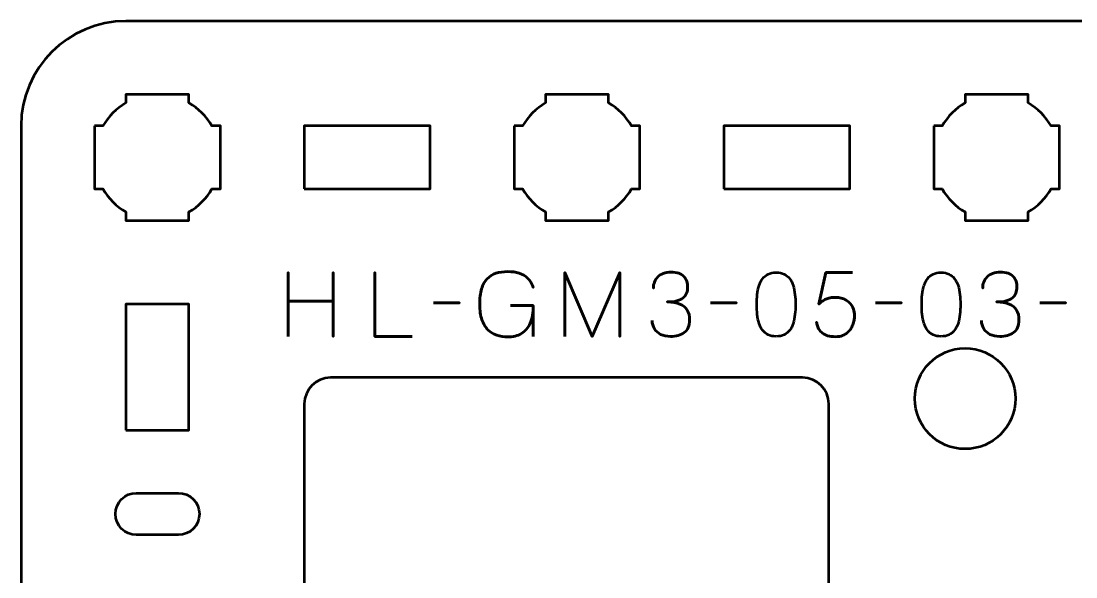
# Model space of a CAD drawing. Header units: centimetres. Extents: x -15.15 to -5.85, y -17.5 to -12.2.
# Drawn here: x -15.15 to -10.12, y -14.85 to -12.2 of the extents above; entities that cross this region are included whole.
import ezdxf

# ---------------------------------------------------------------- set-up
doc = ezdxf.new("R2010")
doc.units = ezdxf.units.CM
doc.header["$MEASUREMENT"] = 0
doc.layers.add('Layer 1', color=7, linetype='Continuous')

msp = doc.modelspace()

# ---------------------------------------------------------------- linework, layer by layer
at = {"layer": 'Layer 1', "lineweight": 53}
for points in [[(-13.8, -12.99998), (-13.2, -12.99998), (-13.2, -12.69998), (-13.8, -12.69998), (-13.8, -12.99998)], [(-11.8, -12.99998), (-11.2, -12.99998), (-11.2, -12.69998), (-11.8, -12.69998), (-11.8, -12.99998)], [(-14.65, -14.14998), (-14.35, -14.14998), (-14.35, -13.54998), (-14.65, -13.54998), (-14.65, -14.14998)]]:
    msp.add_lwpolyline(points, close=True, dxfattribs=at)
msp.add_ellipse((-10.65004, -13.99998), major_axis=(0, 0.24), ratio=1, dxfattribs=at)
for points, knots in [([(-15.15, -16.99998), (-15.15, -16.99998), (-15.15, -12.69998), (-15.15, -12.69998), (-15.15, -12.69998), (-15.15, -12.42389), (-14.92609, -12.19998), (-14.65, -12.19998), (-14.65, -12.19998), (-14.65, -12.19998), (-6.35, -12.19998), (-6.35, -12.19998), (-6.35, -12.19998), (-6.07391, -12.19998), (-5.85, -12.42389), (-5.85, -12.69998), (-5.85, -12.69998), (-5.85, -12.69998), (-5.85, -16.99998), (-5.85, -16.99998), (-5.85, -16.99998), (-5.85, -17.27607), (-6.07391, -17.49998), (-6.35, -17.49998), (-6.35, -17.49998), (-6.35, -17.49998), (-14.65, -17.49998), (-14.65, -17.49998), (-14.65, -17.49998), (-14.92609, -17.49998), (-15.15, -17.27607), (-15.15, -16.99998)], [0, 0, 0, 0, 0.125, 0.125, 0.125, 0.125, 0.25, 0.25, 0.25, 0.25, 0.375, 0.375, 0.375, 0.375, 0.5, 0.5, 0.5, 0.5, 0.625, 0.625, 0.625, 0.625, 0.75, 0.75, 0.75, 0.75, 0.875, 0.875, 0.875, 0.875, 1, 1, 1, 1]), ([(-14.8, -12.69998), (-14.8, -12.69998), (-14.75985, -12.69998), (-14.75985, -12.69998), (-14.75985, -12.69998), (-14.7335, -12.65445), (-14.69553, -12.61648), (-14.65, -12.59013), (-14.65, -12.59013), (-14.65, -12.59013), (-14.65, -12.54998), (-14.65, -12.54998), (-14.65, -12.54998), (-14.65, -12.54998), (-14.5, -12.54998), (-14.5, -12.54998), (-14.5, -12.54998), (-14.5, -12.54998), (-14.35, -12.54998), (-14.35, -12.54998), (-14.35, -12.54998), (-14.35, -12.54998), (-14.35, -12.59013), (-14.35, -12.59013), (-14.35, -12.59013), (-14.30447, -12.61648), (-14.2665, -12.65445), (-14.24015, -12.69998), (-14.24015, -12.69998), (-14.24015, -12.69998), (-14.2, -12.69998), (-14.2, -12.69998), (-14.2, -12.69998), (-14.2, -12.69998), (-14.2, -12.84998), (-14.2, -12.84998), (-14.2, -12.84998), (-14.2, -12.84998), (-14.2, -12.99998), (-14.2, -12.99998), (-14.2, -12.99998), (-14.2, -12.99998), (-14.24015, -12.99998), (-14.24015, -12.99998), (-14.24015, -12.99998), (-14.2665, -13.04551), (-14.30447, -13.08348), (-14.35, -13.10983), (-14.35, -13.10983), (-14.35, -13.10983), (-14.35, -13.14998), (-14.35, -13.14998), (-14.35, -13.14998), (-14.35, -13.14998), (-14.5, -13.14998), (-14.5, -13.14998), (-14.5, -13.14998), (-14.5, -13.14998), (-14.65, -13.14998), (-14.65, -13.14998), (-14.65, -13.14998), (-14.65, -13.14998), (-14.65, -13.10983), (-14.65, -13.10983), (-14.65, -13.10983), (-14.69553, -13.08348), (-14.7335, -13.04551), (-14.75985, -12.99998), (-14.75985, -12.99998), (-14.75985, -12.99998), (-14.8, -12.99998), (-14.8, -12.99998), (-14.8, -12.99998), (-14.8, -12.99998), (-14.8, -12.84998), (-14.8, -12.84998), (-14.8, -12.84998), (-14.8, -12.84998), (-14.8, -12.69998), (-14.8, -12.69998)], [0, 0, 0, 0, 0.05, 0.05, 0.05, 0.05, 0.1, 0.1, 0.1, 0.1, 0.15, 0.15, 0.15, 0.15, 0.2, 0.2, 0.2, 0.2, 0.25, 0.25, 0.25, 0.25, 0.3, 0.3, 0.3, 0.3, 0.35, 0.35, 0.35, 0.35, 0.4, 0.4, 0.4, 0.4, 0.45, 0.45, 0.45, 0.45, 0.5, 0.5, 0.5, 0.5, 0.55, 0.55, 0.55, 0.55, 0.6, 0.6, 0.6, 0.6, 0.65, 0.65, 0.65, 0.65, 0.7, 0.7, 0.7, 0.7, 0.75, 0.75, 0.75, 0.75, 0.8, 0.8, 0.8, 0.8, 0.85, 0.85, 0.85, 0.85, 0.9, 0.9, 0.9, 0.9, 0.95, 0.95, 0.95, 0.95, 1, 1, 1, 1]), ([(-12.8, -12.69998), (-12.8, -12.69998), (-12.75985, -12.69998), (-12.75985, -12.69998), (-12.75985, -12.69998), (-12.7335, -12.65445), (-12.69553, -12.61648), (-12.65, -12.59013), (-12.65, -12.59013), (-12.65, -12.59013), (-12.65, -12.54998), (-12.65, -12.54998), (-12.65, -12.54998), (-12.65, -12.54998), (-12.5, -12.54998), (-12.5, -12.54998), (-12.5, -12.54998), (-12.5, -12.54998), (-12.35, -12.54998), (-12.35, -12.54998), (-12.35, -12.54998), (-12.35, -12.54998), (-12.35, -12.59013), (-12.35, -12.59013), (-12.35, -12.59013), (-12.30447, -12.61648), (-12.2665, -12.65445), (-12.24015, -12.69998), (-12.24015, -12.69998), (-12.24015, -12.69998), (-12.2, -12.69998), (-12.2, -12.69998), (-12.2, -12.69998), (-12.2, -12.69998), (-12.2, -12.84998), (-12.2, -12.84998), (-12.2, -12.84998), (-12.2, -12.84998), (-12.2, -12.99998), (-12.2, -12.99998), (-12.2, -12.99998), (-12.2, -12.99998), (-12.24015, -12.99998), (-12.24015, -12.99998), (-12.24015, -12.99998), (-12.2665, -13.04551), (-12.30447, -13.08348), (-12.35, -13.10983), (-12.35, -13.10983), (-12.35, -13.10983), (-12.35, -13.14998), (-12.35, -13.14998), (-12.35, -13.14998), (-12.35, -13.14998), (-12.5, -13.14998), (-12.5, -13.14998), (-12.5, -13.14998), (-12.5, -13.14998), (-12.65, -13.14998), (-12.65, -13.14998), (-12.65, -13.14998), (-12.65, -13.14998), (-12.65, -13.10983), (-12.65, -13.10983), (-12.65, -13.10983), (-12.69553, -13.08348), (-12.7335, -13.04551), (-12.75985, -12.99998), (-12.75985, -12.99998), (-12.75985, -12.99998), (-12.8, -12.99998), (-12.8, -12.99998), (-12.8, -12.99998), (-12.8, -12.99998), (-12.8, -12.84998), (-12.8, -12.84998), (-12.8, -12.84998), (-12.8, -12.84998), (-12.8, -12.69998), (-12.8, -12.69998)], [0, 0, 0, 0, 0.05, 0.05, 0.05, 0.05, 0.1, 0.1, 0.1, 0.1, 0.15, 0.15, 0.15, 0.15, 0.2, 0.2, 0.2, 0.2, 0.25, 0.25, 0.25, 0.25, 0.3, 0.3, 0.3, 0.3, 0.35, 0.35, 0.35, 0.35, 0.4, 0.4, 0.4, 0.4, 0.45, 0.45, 0.45, 0.45, 0.5, 0.5, 0.5, 0.5, 0.55, 0.55, 0.55, 0.55, 0.6, 0.6, 0.6, 0.6, 0.65, 0.65, 0.65, 0.65, 0.7, 0.7, 0.7, 0.7, 0.75, 0.75, 0.75, 0.75, 0.8, 0.8, 0.8, 0.8, 0.85, 0.85, 0.85, 0.85, 0.9, 0.9, 0.9, 0.9, 0.95, 0.95, 0.95, 0.95, 1, 1, 1, 1]), ([(-10.8, -12.69998), (-10.8, -12.69998), (-10.75985, -12.69998), (-10.75985, -12.69998), (-10.75985, -12.69998), (-10.7335, -12.65445), (-10.69553, -12.61648), (-10.65, -12.59013), (-10.65, -12.59013), (-10.65, -12.59013), (-10.65, -12.54998), (-10.65, -12.54998), (-10.65, -12.54998), (-10.65, -12.54998), (-10.5, -12.54998), (-10.5, -12.54998), (-10.5, -12.54998), (-10.5, -12.54998), (-10.35, -12.54998), (-10.35, -12.54998), (-10.35, -12.54998), (-10.35, -12.54998), (-10.35, -12.59013), (-10.35, -12.59013), (-10.35, -12.59013), (-10.30447, -12.61648), (-10.2665, -12.65445), (-10.24015, -12.69998), (-10.24015, -12.69998), (-10.24015, -12.69998), (-10.2, -12.69998), (-10.2, -12.69998), (-10.2, -12.69998), (-10.2, -12.69998), (-10.2, -12.84998), (-10.2, -12.84998), (-10.2, -12.84998), (-10.2, -12.84998), (-10.2, -12.99998), (-10.2, -12.99998), (-10.2, -12.99998), (-10.2, -12.99998), (-10.24015, -12.99998), (-10.24015, -12.99998), (-10.24015, -12.99998), (-10.2665, -13.04551), (-10.30447, -13.08348), (-10.35, -13.10983), (-10.35, -13.10983), (-10.35, -13.10983), (-10.35, -13.14998), (-10.35, -13.14998), (-10.35, -13.14998), (-10.35, -13.14998), (-10.5, -13.14998), (-10.5, -13.14998), (-10.5, -13.14998), (-10.5, -13.14998), (-10.65, -13.14998), (-10.65, -13.14998), (-10.65, -13.14998), (-10.65, -13.14998), (-10.65, -13.10983), (-10.65, -13.10983), (-10.65, -13.10983), (-10.69553, -13.08348), (-10.7335, -13.04551), (-10.75985, -12.99998), (-10.75985, -12.99998), (-10.75985, -12.99998), (-10.8, -12.99998), (-10.8, -12.99998), (-10.8, -12.99998), (-10.8, -12.99998), (-10.8, -12.84998), (-10.8, -12.84998), (-10.8, -12.84998), (-10.8, -12.84998), (-10.8, -12.69998), (-10.8, -12.69998)], [0, 0, 0, 0, 0.05, 0.05, 0.05, 0.05, 0.1, 0.1, 0.1, 0.1, 0.15, 0.15, 0.15, 0.15, 0.2, 0.2, 0.2, 0.2, 0.25, 0.25, 0.25, 0.25, 0.3, 0.3, 0.3, 0.3, 0.35, 0.35, 0.35, 0.35, 0.4, 0.4, 0.4, 0.4, 0.45, 0.45, 0.45, 0.45, 0.5, 0.5, 0.5, 0.5, 0.55, 0.55, 0.55, 0.55, 0.6, 0.6, 0.6, 0.6, 0.65, 0.65, 0.65, 0.65, 0.7, 0.7, 0.7, 0.7, 0.75, 0.75, 0.75, 0.75, 0.8, 0.8, 0.8, 0.8, 0.85, 0.85, 0.85, 0.85, 0.9, 0.9, 0.9, 0.9, 0.95, 0.95, 0.95, 0.95, 1, 1, 1, 1]), ([(-13.8, -15.67498), (-13.8, -15.67498), (-13.8, -14.02498), (-13.8, -14.02498), (-13.8, -14.02498), (-13.8, -13.95596), (-13.74402, -13.89998), (-13.675, -13.89998), (-13.675, -13.89998), (-13.675, -13.89998), (-11.425, -13.89998), (-11.425, -13.89998), (-11.425, -13.89998), (-11.35598, -13.89998), (-11.3, -13.95596), (-11.3, -14.02498), (-11.3, -14.02498), (-11.3, -14.02498), (-11.3, -15.67498), (-11.3, -15.67498), (-11.3, -15.67498), (-11.3, -15.744), (-11.35598, -15.79998), (-11.425, -15.79998), (-11.425, -15.79998), (-11.425, -15.79998), (-13.675, -15.79998), (-13.675, -15.79998), (-13.675, -15.79998), (-13.74402, -15.79998), (-13.8, -15.744), (-13.8, -15.67498)], [0, 0, 0, 0, 0.125, 0.125, 0.125, 0.125, 0.25, 0.25, 0.25, 0.25, 0.375, 0.375, 0.375, 0.375, 0.5, 0.5, 0.5, 0.5, 0.625, 0.625, 0.625, 0.625, 0.75, 0.75, 0.75, 0.75, 0.875, 0.875, 0.875, 0.875, 1, 1, 1, 1]), ([(-14.4, -14.64998), (-14.34478, -14.64998), (-14.3, -14.6052), (-14.3, -14.54999), (-14.3, -14.54999), (-14.3, -14.49477), (-14.34478, -14.44998), (-14.4, -14.44998), (-14.4, -14.44998), (-14.4, -14.44998), (-14.6, -14.44998), (-14.6, -14.44998), (-14.6, -14.44998), (-14.65521, -14.44998), (-14.7, -14.49477), (-14.7, -14.54999), (-14.7, -14.54999), (-14.7, -14.6052), (-14.65521, -14.64998), (-14.6, -14.64998), (-14.6, -14.64998), (-14.6, -14.64998), (-14.4, -14.64998), (-14.4, -14.64998)], [0, 0, 0, 0, 0.1666667, 0.1666667, 0.1666667, 0.1666667, 0.3333333, 0.3333333, 0.3333333, 0.3333333, 0.5, 0.5, 0.5, 0.5, 0.6666667, 0.6666667, 0.6666667, 0.6666667, 0.8333333, 0.8333333, 0.8333333, 0.8333333, 1, 1, 1, 1])]:
    msp.add_open_spline(points, degree=3, knots=knots, dxfattribs=at)
at = {"layer": 'Layer 1', "color": 5, "lineweight": 53}
for points, knots in [([(-13.87758, -13.70344), (-13.87758, -13.70344), (-13.87758, -13.53453), (-13.87758, -13.53453), (-13.87758, -13.53453), (-13.87758, -13.53453), (-13.66211, -13.53453), (-13.66211, -13.53453), (-13.66211, -13.53453), (-13.66211, -13.53453), (-13.66211, -13.70344), (-13.66211, -13.70344), (-13.66211, -13.70344), (-13.66211, -13.70344), (-13.66211, -13.39864), (-13.66211, -13.39864), (-13.66211, -13.39864), (-13.66211, -13.39864), (-13.66211, -13.53453), (-13.66211, -13.53453), (-13.66211, -13.53453), (-13.66211, -13.53453), (-13.87758, -13.53453), (-13.87758, -13.53453), (-13.87758, -13.53453), (-13.87758, -13.53453), (-13.87758, -13.39864), (-13.87758, -13.39864), (-13.87758, -13.39864), (-13.87758, -13.39864), (-13.87758, -13.70344), (-13.87758, -13.70344)], [0, 0, 0, 0, 0.125, 0.125, 0.125, 0.125, 0.25, 0.25, 0.25, 0.25, 0.375, 0.375, 0.375, 0.375, 0.5, 0.5, 0.5, 0.5, 0.625, 0.625, 0.625, 0.625, 0.75, 0.75, 0.75, 0.75, 0.875, 0.875, 0.875, 0.875, 1, 1, 1, 1]), ([(-13.28619, -13.70344), (-13.28619, -13.70344), (-13.46441, -13.70344), (-13.46441, -13.70344), (-13.46441, -13.70344), (-13.46441, -13.70344), (-13.46441, -13.39822), (-13.46441, -13.39822), (-13.46441, -13.39822), (-13.46441, -13.39822), (-13.46441, -13.70344), (-13.46441, -13.70344), (-13.46441, -13.70344), (-13.46441, -13.70344), (-13.28619, -13.70344), (-13.28619, -13.70344)], [0, 0, 0, 0, 0.25, 0.25, 0.25, 0.25, 0.5, 0.5, 0.5, 0.5, 0.75, 0.75, 0.75, 0.75, 1, 1, 1, 1]), ([(-12.81714, -13.55527), (-12.81714, -13.55527), (-12.70835, -13.55527), (-12.70835, -13.55527), (-12.70835, -13.55527), (-12.70849, -13.58992), (-12.71343, -13.61835), (-12.72331, -13.6405), (-12.72331, -13.6405), (-12.73318, -13.66273), (-12.74715, -13.6791), (-12.76536, -13.68975), (-12.76536, -13.68975), (-12.78356, -13.70034), (-12.80515, -13.70563), (-12.83027, -13.70556), (-12.83027, -13.70556), (-12.84911, -13.70563), (-12.8666, -13.70302), (-12.88276, -13.69758), (-12.88276, -13.69758), (-12.89892, -13.69222), (-12.9131, -13.68347), (-12.92524, -13.67141), (-12.92524, -13.67141), (-12.93737, -13.65934), (-12.9469, -13.6434), (-12.95367, -13.62357), (-12.95367, -13.62357), (-12.96044, -13.60375), (-12.9639, -13.5794), (-12.96404, -13.55062), (-12.96404, -13.55062), (-12.96397, -13.52169), (-12.96094, -13.49728), (-12.95494, -13.47724), (-12.95494, -13.47724), (-12.94887, -13.45727), (-12.94012, -13.44119), (-12.92855, -13.42898), (-12.92855, -13.42898), (-12.91705, -13.41685), (-12.90301, -13.40803), (-12.8865, -13.40252), (-12.8865, -13.40252), (-12.86999, -13.39702), (-12.85129, -13.39434), (-12.83027, -13.39441), (-12.83027, -13.39441), (-12.8103, -13.39434), (-12.79238, -13.39681), (-12.77643, -13.40182), (-12.77643, -13.40182), (-12.76049, -13.40683), (-12.7468, -13.41487), (-12.73537, -13.42595), (-12.73537, -13.42595), (-12.72387, -13.43702), (-12.71491, -13.45163), (-12.70835, -13.46976), (-12.70835, -13.46976), (-12.71491, -13.45163), (-12.72387, -13.43702), (-12.73537, -13.42595), (-12.73537, -13.42595), (-12.7468, -13.41487), (-12.76049, -13.40683), (-12.77643, -13.40182), (-12.77643, -13.40182), (-12.79238, -13.39681), (-12.8103, -13.39434), (-12.83027, -13.39441), (-12.83027, -13.39441), (-12.85129, -13.39434), (-12.86999, -13.39702), (-12.8865, -13.40252), (-12.8865, -13.40252), (-12.90301, -13.40803), (-12.91705, -13.41685), (-12.92855, -13.42898), (-12.92855, -13.42898), (-12.94012, -13.44119), (-12.94887, -13.45727), (-12.95494, -13.47724), (-12.95494, -13.47724), (-12.96094, -13.49728), (-12.96397, -13.52169), (-12.96404, -13.55062), (-12.96404, -13.55062), (-12.9639, -13.5794), (-12.96044, -13.60375), (-12.95367, -13.62357), (-12.95367, -13.62357), (-12.9469, -13.6434), (-12.93737, -13.65934), (-12.92524, -13.67141), (-12.92524, -13.67141), (-12.9131, -13.68347), (-12.89892, -13.69222), (-12.88276, -13.69758), (-12.88276, -13.69758), (-12.8666, -13.70302), (-12.84911, -13.70563), (-12.83027, -13.70556), (-12.83027, -13.70556), (-12.80515, -13.70563), (-12.78356, -13.70034), (-12.76536, -13.68975), (-12.76536, -13.68975), (-12.74715, -13.6791), (-12.73318, -13.66273), (-12.72331, -13.6405), (-12.72331, -13.6405), (-12.71343, -13.61835), (-12.70849, -13.58992), (-12.70835, -13.55527), (-12.70835, -13.55527), (-12.70835, -13.55527), (-12.81714, -13.55527), (-12.81714, -13.55527)], [0, 0, 0, 0, 0.0333333, 0.0333333, 0.0333333, 0.0333333, 0.0666667, 0.0666667, 0.0666667, 0.0666667, 0.1, 0.1, 0.1, 0.1, 0.1333333, 0.1333333, 0.1333333, 0.1333333, 0.1666667, 0.1666667, 0.1666667, 0.1666667, 0.2, 0.2, 0.2, 0.2, 0.2333333, 0.2333333, 0.2333333, 0.2333333, 0.2666667, 0.2666667, 0.2666667, 0.2666667, 0.3, 0.3, 0.3, 0.3, 0.3333333, 0.3333333, 0.3333333, 0.3333333, 0.3666667, 0.3666667, 0.3666667, 0.3666667, 0.4, 0.4, 0.4, 0.4, 0.4333333, 0.4333333, 0.4333333, 0.4333333, 0.4666667, 0.4666667, 0.4666667, 0.4666667, 0.5, 0.5, 0.5, 0.5, 0.5333333, 0.5333333, 0.5333333, 0.5333333, 0.5666667, 0.5666667, 0.5666667, 0.5666667, 0.6, 0.6, 0.6, 0.6, 0.6333333, 0.6333333, 0.6333333, 0.6333333, 0.6666667, 0.6666667, 0.6666667, 0.6666667, 0.7, 0.7, 0.7, 0.7, 0.7333333, 0.7333333, 0.7333333, 0.7333333, 0.7666667, 0.7666667, 0.7666667, 0.7666667, 0.8, 0.8, 0.8, 0.8, 0.8333333, 0.8333333, 0.8333333, 0.8333333, 0.8666667, 0.8666667, 0.8666667, 0.8666667, 0.9, 0.9, 0.9, 0.9, 0.9333333, 0.9333333, 0.9333333, 0.9333333, 0.9666667, 0.9666667, 0.9666667, 0.9666667, 1, 1, 1, 1]), ([(-12.55891, -13.70344), (-12.55891, -13.70344), (-12.55891, -13.39822), (-12.55891, -13.39822), (-12.55891, -13.39822), (-12.55891, -13.39822), (-12.42768, -13.70344), (-12.42768, -13.70344), (-12.42768, -13.70344), (-12.42768, -13.70344), (-12.29602, -13.39822), (-12.29602, -13.39822), (-12.29602, -13.39822), (-12.29602, -13.39822), (-12.29602, -13.70344), (-12.29602, -13.70344), (-12.29602, -13.70344), (-12.29602, -13.70344), (-12.29602, -13.39822), (-12.29602, -13.39822), (-12.29602, -13.39822), (-12.29602, -13.39822), (-12.42768, -13.70344), (-12.42768, -13.70344), (-12.42768, -13.70344), (-12.42768, -13.70344), (-12.55891, -13.39822), (-12.55891, -13.39822), (-12.55891, -13.39822), (-12.55891, -13.39822), (-12.55891, -13.70344), (-12.55891, -13.70344)], [0, 0, 0, 0, 0.125, 0.125, 0.125, 0.125, 0.25, 0.25, 0.25, 0.25, 0.375, 0.375, 0.375, 0.375, 0.5, 0.5, 0.5, 0.5, 0.625, 0.625, 0.625, 0.625, 0.75, 0.75, 0.75, 0.75, 0.875, 0.875, 0.875, 0.875, 1, 1, 1, 1]), ([(-12.14193, -13.62682), (-12.14186, -13.64206), (-12.13833, -13.65532), (-12.13135, -13.66682), (-12.13135, -13.66682), (-12.12436, -13.67825), (-12.11441, -13.68721), (-12.10143, -13.69363), (-12.10143, -13.69363), (-12.08845, -13.70005), (-12.07286, -13.7033), (-12.05472, -13.70344), (-12.05472, -13.70344), (-12.04111, -13.70344), (-12.02876, -13.70203), (-12.01754, -13.69907), (-12.01754, -13.69907), (-12.00639, -13.6961), (-11.9968, -13.69152), (-11.98868, -13.68524), (-11.98868, -13.68524), (-11.98057, -13.67896), (-11.97436, -13.67084), (-11.96992, -13.66097), (-11.96992, -13.66097), (-11.96554, -13.65102), (-11.96336, -13.63909), (-11.96329, -13.62512), (-11.96329, -13.62512), (-11.96321, -13.6065), (-11.96702, -13.59076), (-11.97457, -13.57799), (-11.97457, -13.57799), (-11.98212, -13.56522), (-11.99384, -13.55563), (-12.00957, -13.54907), (-12.00957, -13.54907), (-12.0253, -13.5425), (-12.04548, -13.53919), (-12.06996, -13.53919), (-12.06996, -13.53919), (-12.05169, -13.53926), (-12.03638, -13.53757), (-12.02389, -13.53411), (-12.02389, -13.53411), (-12.01147, -13.53065), (-12.00153, -13.52578), (-11.99405, -13.51943), (-11.99405, -13.51943), (-11.98657, -13.51315), (-11.98114, -13.50567), (-11.97789, -13.49707), (-11.97789, -13.49707), (-11.97457, -13.48853), (-11.97295, -13.47915), (-11.97302, -13.46892), (-11.97302, -13.46892), (-11.97295, -13.45868), (-11.97436, -13.44923), (-11.97718, -13.44048), (-11.97718, -13.44048), (-11.97994, -13.43173), (-11.98445, -13.42404), (-11.99059, -13.41748), (-11.99059, -13.41748), (-11.99673, -13.41092), (-12.00484, -13.40577), (-12.01479, -13.4021), (-12.01479, -13.4021), (-12.02481, -13.39843), (-12.03702, -13.3966), (-12.05134, -13.39653), (-12.05134, -13.39653), (-12.06559, -13.3966), (-12.07808, -13.39871), (-12.08866, -13.40281), (-12.08866, -13.40281), (-12.09932, -13.4069), (-12.10806, -13.41247), (-12.11512, -13.4196), (-12.11512, -13.4196), (-12.1221, -13.42672), (-12.12733, -13.43484), (-12.13078, -13.44401), (-12.13078, -13.44401), (-12.13431, -13.45318), (-12.136, -13.46292), (-12.136, -13.47315), (-12.136, -13.47315), (-12.136, -13.46292), (-12.13431, -13.45318), (-12.13078, -13.44401), (-12.13078, -13.44401), (-12.12733, -13.43484), (-12.1221, -13.42672), (-12.11512, -13.4196), (-12.11512, -13.4196), (-12.10806, -13.41247), (-12.09932, -13.4069), (-12.08866, -13.40281), (-12.08866, -13.40281), (-12.07808, -13.39871), (-12.06559, -13.3966), (-12.05134, -13.39653), (-12.05134, -13.39653), (-12.03702, -13.3966), (-12.02481, -13.39843), (-12.01479, -13.4021), (-12.01479, -13.4021), (-12.00484, -13.40577), (-11.99673, -13.41092), (-11.99059, -13.41748), (-11.99059, -13.41748), (-11.98445, -13.42404), (-11.97994, -13.43173), (-11.97718, -13.44048), (-11.97718, -13.44048), (-11.97436, -13.44923), (-11.97295, -13.45868), (-11.97302, -13.46892), (-11.97302, -13.46892), (-11.97295, -13.47915), (-11.97457, -13.48853), (-11.97789, -13.49707), (-11.97789, -13.49707), (-11.98114, -13.50567), (-11.98657, -13.51315), (-11.99405, -13.51943), (-11.99405, -13.51943), (-12.00153, -13.52578), (-12.01147, -13.53065), (-12.02389, -13.53411), (-12.02389, -13.53411), (-12.03638, -13.53757), (-12.05169, -13.53926), (-12.06996, -13.53919), (-12.06996, -13.53919), (-12.04548, -13.53919), (-12.0253, -13.5425), (-12.00957, -13.54907), (-12.00957, -13.54907), (-11.99384, -13.55563), (-11.98212, -13.56522), (-11.97457, -13.57799), (-11.97457, -13.57799), (-11.96702, -13.59076), (-11.96321, -13.6065), (-11.96329, -13.62512), (-11.96329, -13.62512), (-11.96336, -13.63909), (-11.96554, -13.65102), (-11.96992, -13.66097), (-11.96992, -13.66097), (-11.97436, -13.67084), (-11.98057, -13.67896), (-11.98868, -13.68524), (-11.98868, -13.68524), (-11.9968, -13.69152), (-12.00639, -13.6961), (-12.01754, -13.69907), (-12.01754, -13.69907), (-12.02876, -13.70203), (-12.04111, -13.70344), (-12.05472, -13.70344), (-12.05472, -13.70344), (-12.07286, -13.7033), (-12.08845, -13.70005), (-12.10143, -13.69363), (-12.10143, -13.69363), (-12.11441, -13.68721), (-12.12436, -13.67825), (-12.13135, -13.66682), (-12.13135, -13.66682), (-12.13833, -13.65532), (-12.14186, -13.64206), (-12.14193, -13.62682)], [0, 0, 0, 0, 0.0227273, 0.0227273, 0.0227273, 0.0227273, 0.0454545, 0.0454545, 0.0454545, 0.0454545, 0.0681818, 0.0681818, 0.0681818, 0.0681818, 0.0909091, 0.0909091, 0.0909091, 0.0909091, 0.1136364, 0.1136364, 0.1136364, 0.1136364, 0.1363636, 0.1363636, 0.1363636, 0.1363636, 0.1590909, 0.1590909, 0.1590909, 0.1590909, 0.1818182, 0.1818182, 0.1818182, 0.1818182, 0.2045455, 0.2045455, 0.2045455, 0.2045455, 0.2272727, 0.2272727, 0.2272727, 0.2272727, 0.25, 0.25, 0.25, 0.25, 0.2727273, 0.2727273, 0.2727273, 0.2727273, 0.2954545, 0.2954545, 0.2954545, 0.2954545, 0.3181818, 0.3181818, 0.3181818, 0.3181818, 0.3409091, 0.3409091, 0.3409091, 0.3409091, 0.3636364, 0.3636364, 0.3636364, 0.3636364, 0.3863636, 0.3863636, 0.3863636, 0.3863636, 0.4090909, 0.4090909, 0.4090909, 0.4090909, 0.4318182, 0.4318182, 0.4318182, 0.4318182, 0.4545455, 0.4545455, 0.4545455, 0.4545455, 0.4772727, 0.4772727, 0.4772727, 0.4772727, 0.5, 0.5, 0.5, 0.5, 0.5227273, 0.5227273, 0.5227273, 0.5227273, 0.5454545, 0.5454545, 0.5454545, 0.5454545, 0.5681818, 0.5681818, 0.5681818, 0.5681818, 0.5909091, 0.5909091, 0.5909091, 0.5909091, 0.6136364, 0.6136364, 0.6136364, 0.6136364, 0.6363636, 0.6363636, 0.6363636, 0.6363636, 0.6590909, 0.6590909, 0.6590909, 0.6590909, 0.6818182, 0.6818182, 0.6818182, 0.6818182, 0.7045455, 0.7045455, 0.7045455, 0.7045455, 0.7272727, 0.7272727, 0.7272727, 0.7272727, 0.75, 0.75, 0.75, 0.75, 0.7727273, 0.7727273, 0.7727273, 0.7727273, 0.7954545, 0.7954545, 0.7954545, 0.7954545, 0.8181818, 0.8181818, 0.8181818, 0.8181818, 0.8409091, 0.8409091, 0.8409091, 0.8409091, 0.8636364, 0.8636364, 0.8636364, 0.8636364, 0.8863636, 0.8863636, 0.8863636, 0.8863636, 0.9090909, 0.9090909, 0.9090909, 0.9090909, 0.9318182, 0.9318182, 0.9318182, 0.9318182, 0.9545455, 0.9545455, 0.9545455, 0.9545455, 0.9772727, 0.9772727, 0.9772727, 0.9772727, 1, 1, 1, 1]), ([(-11.55096, -13.70344), (-11.53615, -13.70337), (-11.52338, -13.70076), (-11.51272, -13.69568), (-11.51272, -13.69568), (-11.50214, -13.6906), (-11.49332, -13.68333), (-11.48627, -13.67409), (-11.48627, -13.67409), (-11.47928, -13.66478), (-11.47378, -13.65377), (-11.46969, -13.64107), (-11.46969, -13.64107), (-11.46566, -13.62837), (-11.46277, -13.61447), (-11.46115, -13.59923), (-11.46115, -13.59923), (-11.45945, -13.58399), (-11.45861, -13.56797), (-11.45868, -13.55104), (-11.45868, -13.55104), (-11.45861, -13.53418), (-11.45945, -13.51816), (-11.46115, -13.50299), (-11.46115, -13.50299), (-11.46277, -13.48782), (-11.46566, -13.47385), (-11.46969, -13.46115), (-11.46969, -13.46115), (-11.47378, -13.44852), (-11.47928, -13.43752), (-11.48627, -13.42813), (-11.48627, -13.42813), (-11.49332, -13.41882), (-11.50214, -13.41155), (-11.51272, -13.40647), (-11.51272, -13.40647), (-11.52338, -13.40132), (-11.53615, -13.39871), (-11.55096, -13.39864), (-11.55096, -13.39864), (-11.56578, -13.39871), (-11.57855, -13.40132), (-11.58921, -13.40647), (-11.58921, -13.40647), (-11.59979, -13.41155), (-11.60861, -13.41882), (-11.61566, -13.42813), (-11.61566, -13.42813), (-11.62265, -13.43752), (-11.62815, -13.44852), (-11.63224, -13.46115), (-11.63224, -13.46115), (-11.63627, -13.47385), (-11.63916, -13.48782), (-11.64078, -13.50299), (-11.64078, -13.50299), (-11.64247, -13.51816), (-11.64332, -13.53418), (-11.64325, -13.55104), (-11.64325, -13.55104), (-11.64332, -13.56797), (-11.64247, -13.58399), (-11.64078, -13.59923), (-11.64078, -13.59923), (-11.63916, -13.61447), (-11.63627, -13.62837), (-11.63224, -13.64107), (-11.63224, -13.64107), (-11.62815, -13.65377), (-11.62265, -13.66478), (-11.61566, -13.67409), (-11.61566, -13.67409), (-11.60861, -13.68333), (-11.59979, -13.6906), (-11.58921, -13.69568), (-11.58921, -13.69568), (-11.57855, -13.70076), (-11.56578, -13.70337), (-11.55096, -13.70344)], [0, 0, 0, 0, 0.05, 0.05, 0.05, 0.05, 0.1, 0.1, 0.1, 0.1, 0.15, 0.15, 0.15, 0.15, 0.2, 0.2, 0.2, 0.2, 0.25, 0.25, 0.25, 0.25, 0.3, 0.3, 0.3, 0.3, 0.35, 0.35, 0.35, 0.35, 0.4, 0.4, 0.4, 0.4, 0.45, 0.45, 0.45, 0.45, 0.5, 0.5, 0.5, 0.5, 0.55, 0.55, 0.55, 0.55, 0.6, 0.6, 0.6, 0.6, 0.65, 0.65, 0.65, 0.65, 0.7, 0.7, 0.7, 0.7, 0.75, 0.75, 0.75, 0.75, 0.8, 0.8, 0.8, 0.8, 0.85, 0.85, 0.85, 0.85, 0.9, 0.9, 0.9, 0.9, 0.95, 0.95, 0.95, 0.95, 1, 1, 1, 1]), ([(-11.55096, -13.70344), (-11.53615, -13.70337), (-11.52338, -13.70076), (-11.51272, -13.69568), (-11.51272, -13.69568), (-11.50214, -13.6906), (-11.49332, -13.68333), (-11.48627, -13.67409), (-11.48627, -13.67409), (-11.47928, -13.66478), (-11.47378, -13.65377), (-11.46969, -13.64107), (-11.46969, -13.64107), (-11.46566, -13.62837), (-11.46277, -13.61447), (-11.46115, -13.59923), (-11.46115, -13.59923), (-11.45945, -13.58399), (-11.45861, -13.56797), (-11.45868, -13.55104), (-11.45868, -13.55104), (-11.45861, -13.53418), (-11.45945, -13.51816), (-11.46115, -13.50299), (-11.46115, -13.50299), (-11.46277, -13.48782), (-11.46566, -13.47385), (-11.46969, -13.46115), (-11.46969, -13.46115), (-11.47378, -13.44852), (-11.47928, -13.43752), (-11.48627, -13.42813), (-11.48627, -13.42813), (-11.49332, -13.41882), (-11.50214, -13.41155), (-11.51272, -13.40647), (-11.51272, -13.40647), (-11.52338, -13.40132), (-11.53615, -13.39871), (-11.55096, -13.39864), (-11.55096, -13.39864), (-11.56578, -13.39871), (-11.57855, -13.40132), (-11.58921, -13.40647), (-11.58921, -13.40647), (-11.59979, -13.41155), (-11.60861, -13.41882), (-11.61566, -13.42813), (-11.61566, -13.42813), (-11.62265, -13.43752), (-11.62815, -13.44852), (-11.63224, -13.46115), (-11.63224, -13.46115), (-11.63627, -13.47385), (-11.63916, -13.48782), (-11.64078, -13.50299), (-11.64078, -13.50299), (-11.64247, -13.51816), (-11.64332, -13.53418), (-11.64325, -13.55104), (-11.64325, -13.55104), (-11.64332, -13.56797), (-11.64247, -13.58399), (-11.64078, -13.59923), (-11.64078, -13.59923), (-11.63916, -13.61447), (-11.63627, -13.62837), (-11.63224, -13.64107), (-11.63224, -13.64107), (-11.62815, -13.65377), (-11.62265, -13.66478), (-11.61566, -13.67409), (-11.61566, -13.67409), (-11.60861, -13.68333), (-11.59979, -13.6906), (-11.58921, -13.69568), (-11.58921, -13.69568), (-11.57855, -13.70076), (-11.56578, -13.70337), (-11.55096, -13.70344)], [0, 0, 0, 0, 0.05, 0.05, 0.05, 0.05, 0.1, 0.1, 0.1, 0.1, 0.15, 0.15, 0.15, 0.15, 0.2, 0.2, 0.2, 0.2, 0.25, 0.25, 0.25, 0.25, 0.3, 0.3, 0.3, 0.3, 0.35, 0.35, 0.35, 0.35, 0.4, 0.4, 0.4, 0.4, 0.45, 0.45, 0.45, 0.45, 0.5, 0.5, 0.5, 0.5, 0.55, 0.55, 0.55, 0.55, 0.6, 0.6, 0.6, 0.6, 0.65, 0.65, 0.65, 0.65, 0.7, 0.7, 0.7, 0.7, 0.75, 0.75, 0.75, 0.75, 0.8, 0.8, 0.8, 0.8, 0.85, 0.85, 0.85, 0.85, 0.9, 0.9, 0.9, 0.9, 0.95, 0.95, 0.95, 0.95, 1, 1, 1, 1]), ([(-11.1869, -13.39822), (-11.1869, -13.39822), (-11.3139, -13.39822), (-11.3139, -13.39822), (-11.3139, -13.39822), (-11.3139, -13.39822), (-11.34777, -13.54977), (-11.34777, -13.54977), (-11.34777, -13.54977), (-11.34184, -13.54469), (-11.3362, -13.54011), (-11.33076, -13.53608), (-11.33076, -13.53608), (-11.3254, -13.53206), (-11.31976, -13.52868), (-11.31376, -13.52585), (-11.31376, -13.52585), (-11.30783, -13.52303), (-11.30106, -13.52091), (-11.29344, -13.51943), (-11.29344, -13.51943), (-11.28589, -13.51795), (-11.27686, -13.51717), (-11.26649, -13.51717), (-11.26649, -13.51717), (-11.25802, -13.51717), (-11.24955, -13.5183), (-11.24109, -13.52063), (-11.24109, -13.52063), (-11.23262, -13.52289), (-11.22458, -13.52635), (-11.21696, -13.53093), (-11.21696, -13.53093), (-11.20927, -13.53559), (-11.20249, -13.54138), (-11.19657, -13.54836), (-11.19657, -13.54836), (-11.19057, -13.55535), (-11.18584, -13.56353), (-11.18246, -13.57291), (-11.18246, -13.57291), (-11.179, -13.5823), (-11.17724, -13.59295), (-11.17717, -13.6048), (-11.17717, -13.6048), (-11.17709, -13.60918), (-11.17759, -13.61468), (-11.17858, -13.62117), (-11.17858, -13.62117), (-11.17949, -13.62766), (-11.18119, -13.63472), (-11.18359, -13.6422), (-11.18359, -13.6422), (-11.18598, -13.64968), (-11.18937, -13.65709), (-11.19367, -13.66442), (-11.19367, -13.66442), (-11.19798, -13.67176), (-11.20348, -13.67846), (-11.21011, -13.68453), (-11.21011, -13.68453), (-11.21675, -13.6906), (-11.22479, -13.69547), (-11.23417, -13.69914), (-11.23417, -13.69914), (-11.24363, -13.70273), (-11.25471, -13.70464), (-11.26733, -13.70471), (-11.26733, -13.70471), (-11.28243, -13.70464), (-11.29513, -13.70302), (-11.30543, -13.69998), (-11.30543, -13.69998), (-11.31574, -13.69688), (-11.32413, -13.69286), (-11.33062, -13.68778), (-11.33062, -13.68778), (-11.33718, -13.6827), (-11.34226, -13.67712), (-11.34593, -13.67106), (-11.34593, -13.67106), (-11.3496, -13.66499), (-11.35235, -13.65892), (-11.35419, -13.65285), (-11.35419, -13.65285), (-11.35602, -13.64678), (-11.35743, -13.64121), (-11.35835, -13.63613), (-11.35835, -13.63613), (-11.35743, -13.64121), (-11.35602, -13.64678), (-11.35419, -13.65285), (-11.35419, -13.65285), (-11.35235, -13.65892), (-11.3496, -13.66499), (-11.34593, -13.67106), (-11.34593, -13.67106), (-11.34226, -13.67712), (-11.33718, -13.6827), (-11.33062, -13.68778), (-11.33062, -13.68778), (-11.32413, -13.69286), (-11.31574, -13.69688), (-11.30543, -13.69998), (-11.30543, -13.69998), (-11.29513, -13.70302), (-11.28243, -13.70464), (-11.26733, -13.70471), (-11.26733, -13.70471), (-11.25471, -13.70464), (-11.24363, -13.70273), (-11.23417, -13.69914), (-11.23417, -13.69914), (-11.22479, -13.69547), (-11.21675, -13.6906), (-11.21011, -13.68453), (-11.21011, -13.68453), (-11.20348, -13.67846), (-11.19798, -13.67176), (-11.19367, -13.66442), (-11.19367, -13.66442), (-11.18937, -13.65709), (-11.18598, -13.64968), (-11.18359, -13.6422), (-11.18359, -13.6422), (-11.18119, -13.63472), (-11.17949, -13.62766), (-11.17858, -13.62117), (-11.17858, -13.62117), (-11.17759, -13.61468), (-11.17709, -13.60918), (-11.17717, -13.6048), (-11.17717, -13.6048), (-11.17724, -13.59295), (-11.179, -13.5823), (-11.18246, -13.57291), (-11.18246, -13.57291), (-11.18584, -13.56353), (-11.19057, -13.55535), (-11.19657, -13.54836), (-11.19657, -13.54836), (-11.20249, -13.54138), (-11.20927, -13.53559), (-11.21696, -13.53093), (-11.21696, -13.53093), (-11.22458, -13.52635), (-11.23262, -13.52289), (-11.24109, -13.52063), (-11.24109, -13.52063), (-11.24955, -13.5183), (-11.25802, -13.51717), (-11.26649, -13.51717), (-11.26649, -13.51717), (-11.27686, -13.51717), (-11.28589, -13.51795), (-11.29344, -13.51943), (-11.29344, -13.51943), (-11.30106, -13.52091), (-11.30783, -13.52303), (-11.31376, -13.52585), (-11.31376, -13.52585), (-11.31976, -13.52868), (-11.3254, -13.53206), (-11.33076, -13.53608), (-11.33076, -13.53608), (-11.3362, -13.54011), (-11.34184, -13.54469), (-11.34777, -13.54977), (-11.34777, -13.54977), (-11.34777, -13.54977), (-11.3139, -13.39822), (-11.3139, -13.39822), (-11.3139, -13.39822), (-11.3139, -13.39822), (-11.1869, -13.39822), (-11.1869, -13.39822)], [0, 0, 0, 0, 0.0227273, 0.0227273, 0.0227273, 0.0227273, 0.0454545, 0.0454545, 0.0454545, 0.0454545, 0.0681818, 0.0681818, 0.0681818, 0.0681818, 0.0909091, 0.0909091, 0.0909091, 0.0909091, 0.1136364, 0.1136364, 0.1136364, 0.1136364, 0.1363636, 0.1363636, 0.1363636, 0.1363636, 0.1590909, 0.1590909, 0.1590909, 0.1590909, 0.1818182, 0.1818182, 0.1818182, 0.1818182, 0.2045455, 0.2045455, 0.2045455, 0.2045455, 0.2272727, 0.2272727, 0.2272727, 0.2272727, 0.25, 0.25, 0.25, 0.25, 0.2727273, 0.2727273, 0.2727273, 0.2727273, 0.2954545, 0.2954545, 0.2954545, 0.2954545, 0.3181818, 0.3181818, 0.3181818, 0.3181818, 0.3409091, 0.3409091, 0.3409091, 0.3409091, 0.3636364, 0.3636364, 0.3636364, 0.3636364, 0.3863636, 0.3863636, 0.3863636, 0.3863636, 0.4090909, 0.4090909, 0.4090909, 0.4090909, 0.4318182, 0.4318182, 0.4318182, 0.4318182, 0.4545455, 0.4545455, 0.4545455, 0.4545455, 0.4772727, 0.4772727, 0.4772727, 0.4772727, 0.5, 0.5, 0.5, 0.5, 0.5227273, 0.5227273, 0.5227273, 0.5227273, 0.5454545, 0.5454545, 0.5454545, 0.5454545, 0.5681818, 0.5681818, 0.5681818, 0.5681818, 0.5909091, 0.5909091, 0.5909091, 0.5909091, 0.6136364, 0.6136364, 0.6136364, 0.6136364, 0.6363636, 0.6363636, 0.6363636, 0.6363636, 0.6590909, 0.6590909, 0.6590909, 0.6590909, 0.6818182, 0.6818182, 0.6818182, 0.6818182, 0.7045455, 0.7045455, 0.7045455, 0.7045455, 0.7272727, 0.7272727, 0.7272727, 0.7272727, 0.75, 0.75, 0.75, 0.75, 0.7727273, 0.7727273, 0.7727273, 0.7727273, 0.7954545, 0.7954545, 0.7954545, 0.7954545, 0.8181818, 0.8181818, 0.8181818, 0.8181818, 0.8409091, 0.8409091, 0.8409091, 0.8409091, 0.8636364, 0.8636364, 0.8636364, 0.8636364, 0.8863636, 0.8863636, 0.8863636, 0.8863636, 0.9090909, 0.9090909, 0.9090909, 0.9090909, 0.9318182, 0.9318182, 0.9318182, 0.9318182, 0.9545455, 0.9545455, 0.9545455, 0.9545455, 0.9772727, 0.9772727, 0.9772727, 0.9772727, 1, 1, 1, 1]), ([(-10.76484, -13.70344), (-10.75003, -13.70337), (-10.73726, -13.70076), (-10.7266, -13.69568), (-10.7266, -13.69568), (-10.71602, -13.6906), (-10.7072, -13.68333), (-10.70015, -13.67409), (-10.70015, -13.67409), (-10.69316, -13.66478), (-10.68766, -13.65377), (-10.68357, -13.64107), (-10.68357, -13.64107), (-10.67954, -13.62837), (-10.67665, -13.61447), (-10.67503, -13.59923), (-10.67503, -13.59923), (-10.67333, -13.58399), (-10.67249, -13.56797), (-10.67256, -13.55104), (-10.67256, -13.55104), (-10.67249, -13.53418), (-10.67333, -13.51816), (-10.67503, -13.50299), (-10.67503, -13.50299), (-10.67665, -13.48782), (-10.67954, -13.47385), (-10.68357, -13.46115), (-10.68357, -13.46115), (-10.68766, -13.44852), (-10.69316, -13.43752), (-10.70015, -13.42813), (-10.70015, -13.42813), (-10.7072, -13.41882), (-10.71602, -13.41155), (-10.7266, -13.40647), (-10.7266, -13.40647), (-10.73726, -13.40132), (-10.75003, -13.39871), (-10.76484, -13.39864), (-10.76484, -13.39864), (-10.77966, -13.39871), (-10.79243, -13.40132), (-10.80309, -13.40647), (-10.80309, -13.40647), (-10.81367, -13.41155), (-10.82249, -13.41882), (-10.82954, -13.42813), (-10.82954, -13.42813), (-10.83653, -13.43752), (-10.84203, -13.44852), (-10.84612, -13.46115), (-10.84612, -13.46115), (-10.85015, -13.47385), (-10.85304, -13.48782), (-10.85466, -13.50299), (-10.85466, -13.50299), (-10.85635, -13.51816), (-10.8572, -13.53418), (-10.85713, -13.55104), (-10.85713, -13.55104), (-10.8572, -13.56797), (-10.85635, -13.58399), (-10.85466, -13.59923), (-10.85466, -13.59923), (-10.85304, -13.61447), (-10.85015, -13.62837), (-10.84612, -13.64107), (-10.84612, -13.64107), (-10.84203, -13.65377), (-10.83653, -13.66478), (-10.82954, -13.67409), (-10.82954, -13.67409), (-10.82249, -13.68333), (-10.81367, -13.6906), (-10.80309, -13.69568), (-10.80309, -13.69568), (-10.79243, -13.70076), (-10.77966, -13.70337), (-10.76484, -13.70344)], [0, 0, 0, 0, 0.05, 0.05, 0.05, 0.05, 0.1, 0.1, 0.1, 0.1, 0.15, 0.15, 0.15, 0.15, 0.2, 0.2, 0.2, 0.2, 0.25, 0.25, 0.25, 0.25, 0.3, 0.3, 0.3, 0.3, 0.35, 0.35, 0.35, 0.35, 0.4, 0.4, 0.4, 0.4, 0.45, 0.45, 0.45, 0.45, 0.5, 0.5, 0.5, 0.5, 0.55, 0.55, 0.55, 0.55, 0.6, 0.6, 0.6, 0.6, 0.65, 0.65, 0.65, 0.65, 0.7, 0.7, 0.7, 0.7, 0.75, 0.75, 0.75, 0.75, 0.8, 0.8, 0.8, 0.8, 0.85, 0.85, 0.85, 0.85, 0.9, 0.9, 0.9, 0.9, 0.95, 0.95, 0.95, 0.95, 1, 1, 1, 1]), ([(-10.76484, -13.70344), (-10.75003, -13.70337), (-10.73726, -13.70076), (-10.7266, -13.69568), (-10.7266, -13.69568), (-10.71602, -13.6906), (-10.7072, -13.68333), (-10.70015, -13.67409), (-10.70015, -13.67409), (-10.69316, -13.66478), (-10.68766, -13.65377), (-10.68357, -13.64107), (-10.68357, -13.64107), (-10.67954, -13.62837), (-10.67665, -13.61447), (-10.67503, -13.59923), (-10.67503, -13.59923), (-10.67333, -13.58399), (-10.67249, -13.56797), (-10.67256, -13.55104), (-10.67256, -13.55104), (-10.67249, -13.53418), (-10.67333, -13.51816), (-10.67503, -13.50299), (-10.67503, -13.50299), (-10.67665, -13.48782), (-10.67954, -13.47385), (-10.68357, -13.46115), (-10.68357, -13.46115), (-10.68766, -13.44852), (-10.69316, -13.43752), (-10.70015, -13.42813), (-10.70015, -13.42813), (-10.7072, -13.41882), (-10.71602, -13.41155), (-10.7266, -13.40647), (-10.7266, -13.40647), (-10.73726, -13.40132), (-10.75003, -13.39871), (-10.76484, -13.39864), (-10.76484, -13.39864), (-10.77966, -13.39871), (-10.79243, -13.40132), (-10.80309, -13.40647), (-10.80309, -13.40647), (-10.81367, -13.41155), (-10.82249, -13.41882), (-10.82954, -13.42813), (-10.82954, -13.42813), (-10.83653, -13.43752), (-10.84203, -13.44852), (-10.84612, -13.46115), (-10.84612, -13.46115), (-10.85015, -13.47385), (-10.85304, -13.48782), (-10.85466, -13.50299), (-10.85466, -13.50299), (-10.85635, -13.51816), (-10.8572, -13.53418), (-10.85713, -13.55104), (-10.85713, -13.55104), (-10.8572, -13.56797), (-10.85635, -13.58399), (-10.85466, -13.59923), (-10.85466, -13.59923), (-10.85304, -13.61447), (-10.85015, -13.62837), (-10.84612, -13.64107), (-10.84612, -13.64107), (-10.84203, -13.65377), (-10.83653, -13.66478), (-10.82954, -13.67409), (-10.82954, -13.67409), (-10.82249, -13.68333), (-10.81367, -13.6906), (-10.80309, -13.69568), (-10.80309, -13.69568), (-10.79243, -13.70076), (-10.77966, -13.70337), (-10.76484, -13.70344)], [0, 0, 0, 0, 0.05, 0.05, 0.05, 0.05, 0.1, 0.1, 0.1, 0.1, 0.15, 0.15, 0.15, 0.15, 0.2, 0.2, 0.2, 0.2, 0.25, 0.25, 0.25, 0.25, 0.3, 0.3, 0.3, 0.3, 0.35, 0.35, 0.35, 0.35, 0.4, 0.4, 0.4, 0.4, 0.45, 0.45, 0.45, 0.45, 0.5, 0.5, 0.5, 0.5, 0.55, 0.55, 0.55, 0.55, 0.6, 0.6, 0.6, 0.6, 0.65, 0.65, 0.65, 0.65, 0.7, 0.7, 0.7, 0.7, 0.75, 0.75, 0.75, 0.75, 0.8, 0.8, 0.8, 0.8, 0.85, 0.85, 0.85, 0.85, 0.9, 0.9, 0.9, 0.9, 0.95, 0.95, 0.95, 0.95, 1, 1, 1, 1]), ([(-10.57223, -13.62682), (-10.57216, -13.64206), (-10.56863, -13.65532), (-10.56165, -13.66682), (-10.56165, -13.66682), (-10.55466, -13.67825), (-10.54471, -13.68721), (-10.53173, -13.69363), (-10.53173, -13.69363), (-10.51875, -13.70005), (-10.50316, -13.7033), (-10.48502, -13.70344), (-10.48502, -13.70344), (-10.47141, -13.70344), (-10.45906, -13.70203), (-10.44784, -13.69907), (-10.44784, -13.69907), (-10.43669, -13.6961), (-10.4271, -13.69152), (-10.41898, -13.68524), (-10.41898, -13.68524), (-10.41087, -13.67896), (-10.40466, -13.67084), (-10.40022, -13.66097), (-10.40022, -13.66097), (-10.39584, -13.65102), (-10.39366, -13.63909), (-10.39359, -13.62512), (-10.39359, -13.62512), (-10.39351, -13.6065), (-10.39732, -13.59076), (-10.40487, -13.57799), (-10.40487, -13.57799), (-10.41242, -13.56522), (-10.42414, -13.55563), (-10.43987, -13.54907), (-10.43987, -13.54907), (-10.4556, -13.5425), (-10.47578, -13.53919), (-10.50026, -13.53919), (-10.50026, -13.53919), (-10.48199, -13.53926), (-10.46668, -13.53757), (-10.45419, -13.53411), (-10.45419, -13.53411), (-10.44177, -13.53065), (-10.43183, -13.52578), (-10.42435, -13.51943), (-10.42435, -13.51943), (-10.41687, -13.51315), (-10.41144, -13.50567), (-10.40819, -13.49707), (-10.40819, -13.49707), (-10.40487, -13.48853), (-10.40325, -13.47915), (-10.40332, -13.46892), (-10.40332, -13.46892), (-10.40325, -13.45868), (-10.40466, -13.44923), (-10.40748, -13.44048), (-10.40748, -13.44048), (-10.41024, -13.43173), (-10.41475, -13.42404), (-10.42089, -13.41748), (-10.42089, -13.41748), (-10.42703, -13.41092), (-10.43514, -13.40577), (-10.44509, -13.4021), (-10.44509, -13.4021), (-10.45511, -13.39843), (-10.46732, -13.3966), (-10.48164, -13.39653), (-10.48164, -13.39653), (-10.49589, -13.3966), (-10.50838, -13.39871), (-10.51896, -13.40281), (-10.51896, -13.40281), (-10.52962, -13.4069), (-10.53836, -13.41247), (-10.54542, -13.4196), (-10.54542, -13.4196), (-10.5524, -13.42672), (-10.55763, -13.43484), (-10.56108, -13.44401), (-10.56108, -13.44401), (-10.56461, -13.45318), (-10.5663, -13.46292), (-10.5663, -13.47315), (-10.5663, -13.47315), (-10.5663, -13.46292), (-10.56461, -13.45318), (-10.56108, -13.44401), (-10.56108, -13.44401), (-10.55763, -13.43484), (-10.5524, -13.42672), (-10.54542, -13.4196), (-10.54542, -13.4196), (-10.53836, -13.41247), (-10.52962, -13.4069), (-10.51896, -13.40281), (-10.51896, -13.40281), (-10.50838, -13.39871), (-10.49589, -13.3966), (-10.48164, -13.39653), (-10.48164, -13.39653), (-10.46732, -13.3966), (-10.45511, -13.39843), (-10.44509, -13.4021), (-10.44509, -13.4021), (-10.43514, -13.40577), (-10.42703, -13.41092), (-10.42089, -13.41748), (-10.42089, -13.41748), (-10.41475, -13.42404), (-10.41024, -13.43173), (-10.40748, -13.44048), (-10.40748, -13.44048), (-10.40466, -13.44923), (-10.40325, -13.45868), (-10.40332, -13.46892), (-10.40332, -13.46892), (-10.40325, -13.47915), (-10.40487, -13.48853), (-10.40819, -13.49707), (-10.40819, -13.49707), (-10.41144, -13.50567), (-10.41687, -13.51315), (-10.42435, -13.51943), (-10.42435, -13.51943), (-10.43183, -13.52578), (-10.44177, -13.53065), (-10.45419, -13.53411), (-10.45419, -13.53411), (-10.46668, -13.53757), (-10.48199, -13.53926), (-10.50026, -13.53919), (-10.50026, -13.53919), (-10.47578, -13.53919), (-10.4556, -13.5425), (-10.43987, -13.54907), (-10.43987, -13.54907), (-10.42414, -13.55563), (-10.41242, -13.56522), (-10.40487, -13.57799), (-10.40487, -13.57799), (-10.39732, -13.59076), (-10.39351, -13.6065), (-10.39359, -13.62512), (-10.39359, -13.62512), (-10.39366, -13.63909), (-10.39584, -13.65102), (-10.40022, -13.66097), (-10.40022, -13.66097), (-10.40466, -13.67084), (-10.41087, -13.67896), (-10.41898, -13.68524), (-10.41898, -13.68524), (-10.4271, -13.69152), (-10.43669, -13.6961), (-10.44784, -13.69907), (-10.44784, -13.69907), (-10.45906, -13.70203), (-10.47141, -13.70344), (-10.48502, -13.70344), (-10.48502, -13.70344), (-10.50316, -13.7033), (-10.51875, -13.70005), (-10.53173, -13.69363), (-10.53173, -13.69363), (-10.54471, -13.68721), (-10.55466, -13.67825), (-10.56165, -13.66682), (-10.56165, -13.66682), (-10.56863, -13.65532), (-10.57216, -13.64206), (-10.57223, -13.62682)], [0, 0, 0, 0, 0.0227273, 0.0227273, 0.0227273, 0.0227273, 0.0454545, 0.0454545, 0.0454545, 0.0454545, 0.0681818, 0.0681818, 0.0681818, 0.0681818, 0.0909091, 0.0909091, 0.0909091, 0.0909091, 0.1136364, 0.1136364, 0.1136364, 0.1136364, 0.1363636, 0.1363636, 0.1363636, 0.1363636, 0.1590909, 0.1590909, 0.1590909, 0.1590909, 0.1818182, 0.1818182, 0.1818182, 0.1818182, 0.2045455, 0.2045455, 0.2045455, 0.2045455, 0.2272727, 0.2272727, 0.2272727, 0.2272727, 0.25, 0.25, 0.25, 0.25, 0.2727273, 0.2727273, 0.2727273, 0.2727273, 0.2954545, 0.2954545, 0.2954545, 0.2954545, 0.3181818, 0.3181818, 0.3181818, 0.3181818, 0.3409091, 0.3409091, 0.3409091, 0.3409091, 0.3636364, 0.3636364, 0.3636364, 0.3636364, 0.3863636, 0.3863636, 0.3863636, 0.3863636, 0.4090909, 0.4090909, 0.4090909, 0.4090909, 0.4318182, 0.4318182, 0.4318182, 0.4318182, 0.4545455, 0.4545455, 0.4545455, 0.4545455, 0.4772727, 0.4772727, 0.4772727, 0.4772727, 0.5, 0.5, 0.5, 0.5, 0.5227273, 0.5227273, 0.5227273, 0.5227273, 0.5454545, 0.5454545, 0.5454545, 0.5454545, 0.5681818, 0.5681818, 0.5681818, 0.5681818, 0.5909091, 0.5909091, 0.5909091, 0.5909091, 0.6136364, 0.6136364, 0.6136364, 0.6136364, 0.6363636, 0.6363636, 0.6363636, 0.6363636, 0.6590909, 0.6590909, 0.6590909, 0.6590909, 0.6818182, 0.6818182, 0.6818182, 0.6818182, 0.7045455, 0.7045455, 0.7045455, 0.7045455, 0.7272727, 0.7272727, 0.7272727, 0.7272727, 0.75, 0.75, 0.75, 0.75, 0.7727273, 0.7727273, 0.7727273, 0.7727273, 0.7954545, 0.7954545, 0.7954545, 0.7954545, 0.8181818, 0.8181818, 0.8181818, 0.8181818, 0.8409091, 0.8409091, 0.8409091, 0.8409091, 0.8636364, 0.8636364, 0.8636364, 0.8636364, 0.8863636, 0.8863636, 0.8863636, 0.8863636, 0.9090909, 0.9090909, 0.9090909, 0.9090909, 0.9318182, 0.9318182, 0.9318182, 0.9318182, 0.9545455, 0.9545455, 0.9545455, 0.9545455, 0.9772727, 0.9772727, 0.9772727, 0.9772727, 1, 1, 1, 1]), ([(-13.18417, -13.54384), (-13.18417, -13.54384), (-13.06098, -13.54384), (-13.06098, -13.54384), (-13.06098, -13.54384), (-13.06098, -13.54384), (-13.18417, -13.54384), (-13.18417, -13.54384)], [0, 0, 0, 0, 0.5, 0.5, 0.5, 0.5, 1, 1, 1, 1]), ([(-12.70835, -13.70344), (-12.70835, -13.70344), (-12.70835, -13.55527), (-12.70835, -13.55527), (-12.70835, -13.55527), (-12.70835, -13.55527), (-12.70835, -13.70344), (-12.70835, -13.70344)], [0, 0, 0, 0, 0.5, 0.5, 0.5, 0.5, 1, 1, 1, 1]), ([(-11.86338, -13.54384), (-11.86338, -13.54384), (-11.74019, -13.54384), (-11.74019, -13.54384), (-11.74019, -13.54384), (-11.74019, -13.54384), (-11.86338, -13.54384), (-11.86338, -13.54384)], [0, 0, 0, 0, 0.5, 0.5, 0.5, 0.5, 1, 1, 1, 1]), ([(-11.07726, -13.54384), (-11.07726, -13.54384), (-10.95407, -13.54384), (-10.95407, -13.54384), (-10.95407, -13.54384), (-10.95407, -13.54384), (-11.07726, -13.54384), (-11.07726, -13.54384)], [0, 0, 0, 0, 0.5, 0.5, 0.5, 0.5, 1, 1, 1, 1]), ([(-10.29368, -13.54384), (-10.29368, -13.54384), (-10.17049, -13.54384), (-10.17049, -13.54384), (-10.17049, -13.54384), (-10.17049, -13.54384), (-10.29368, -13.54384), (-10.29368, -13.54384)], [0, 0, 0, 0, 0.5, 0.5, 0.5, 0.5, 1, 1, 1, 1])]:
    msp.add_open_spline(points, degree=3, knots=knots, dxfattribs=at)

doc.saveas('drawing.dxf')
